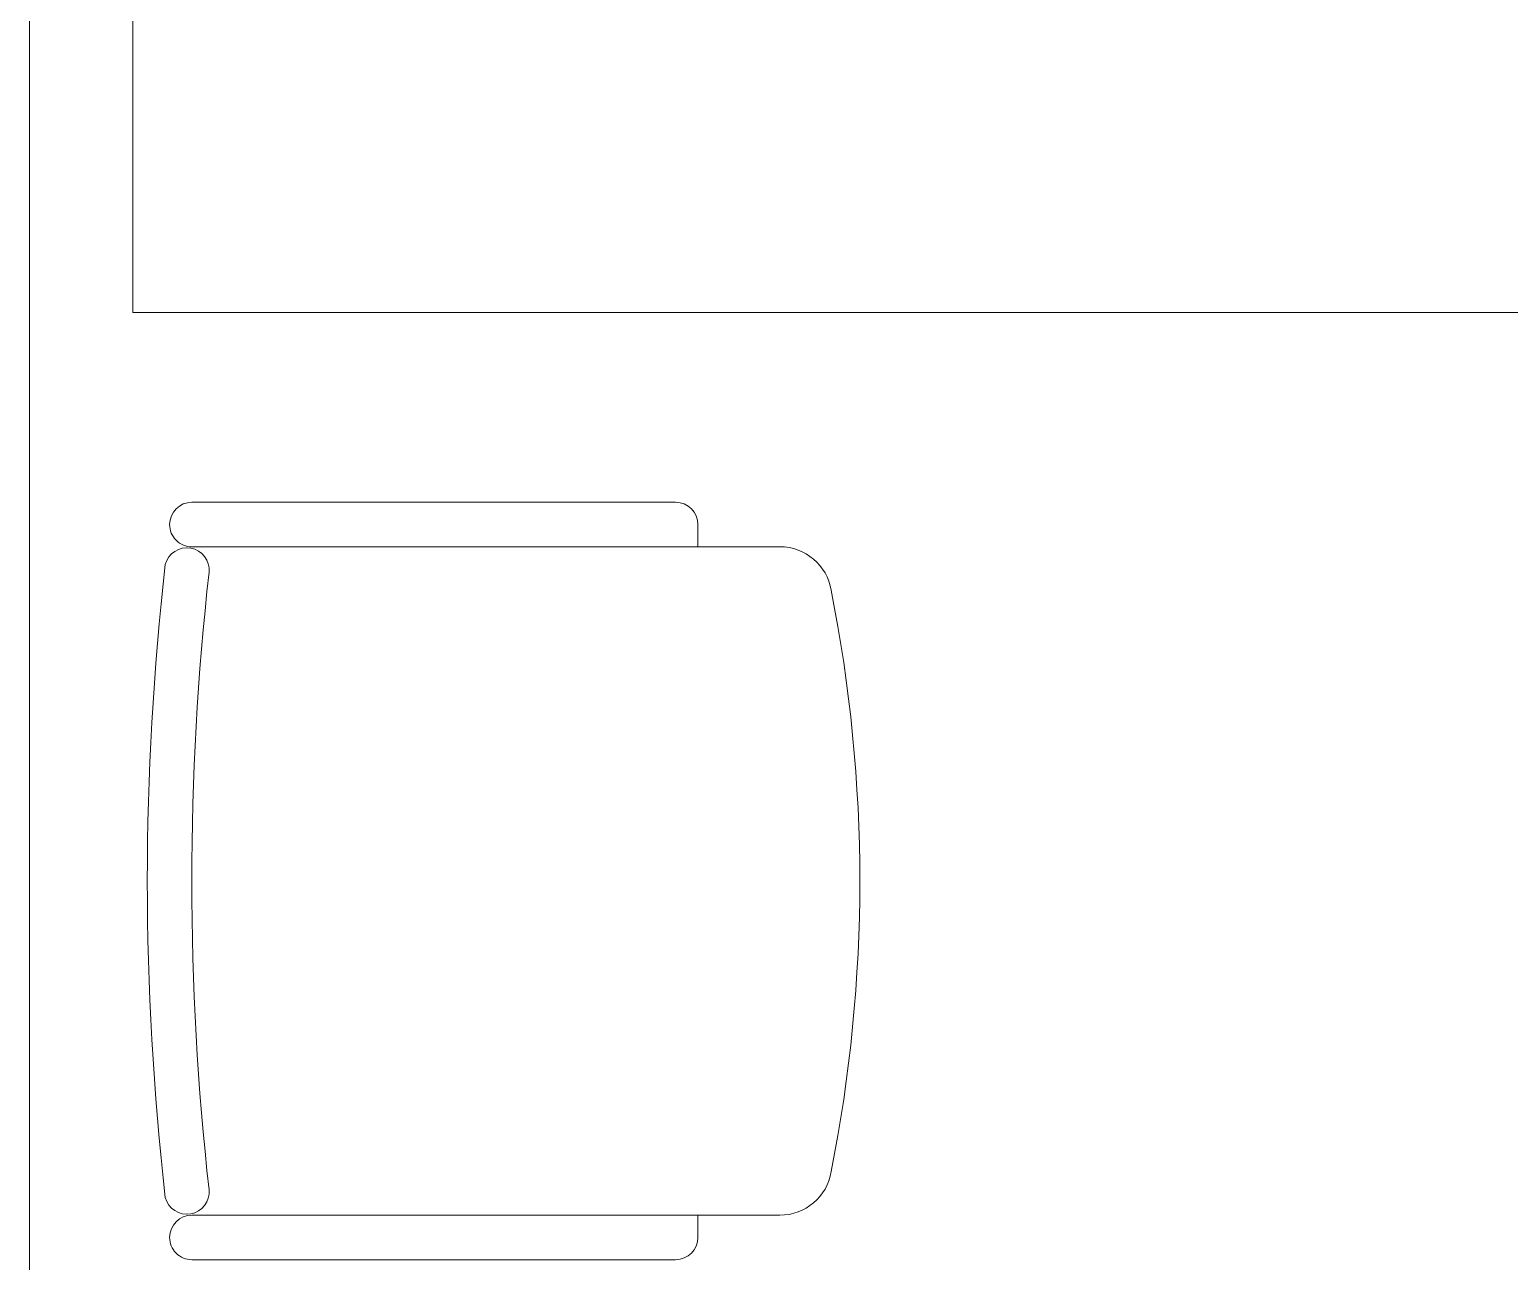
# Model space of a CAD drawing. Header units: inches. Extents: x -12418 to 57169, y -29325 to 19878.
# Drawn here: x 40997 to 41993, y -10880 to -10051 of the extents above; entities that cross this region are included whole.
import ezdxf

# ---------------------------------------------------------------- set-up
doc = ezdxf.new("R2010")
doc.units = ezdxf.units.IN
doc.header["$LTSCALE"] = 25
doc.header["$MEASUREMENT"] = 0
doc.linetypes.add('DASHDOT', pattern=[25.4, 12.7, -6.35, 0, -6.35])
doc.layers.get('0').update_dxf_attribs({"color": 8})
for name, color, linetype, lineweight in [('00-Ground Floor$0$LOADING', 253, 'Continuous', 5), ('00-Ground Floor$0$NEW Wall', 166, 'Continuous', 5), ('00-Ground Floor$0$Walls', 251, 'Continuous', 5), ('E-LITE-CLNG-CNDT', 6, 'DASHDOT', 35)]:
    doc.layers.add(name, color=color, linetype=linetype, lineweight=lineweight)

# ---------------------------------------------------------------- blocks, each defined once
blk = doc.blocks.new('00-Ground Floor$0$GF21016-P')
at = {"layer": '00-Ground Floor$0$LOADING', "extrusion": (-1.24384e-09, -1.20261e-09, -1)}
for p, q in [((0.01278, 0.01793), (0.01278, 0.41365)), ((0.46278, 0.01793), (0.46278, 0.41365)), ((-0.00222, 0.35848), (0.01278, 0.35848)), ((0.47778, 0.35848), (0.46278, 0.35848)), ((-0.01722, 0.01793), (-0.01722, 0.34348)), ((0.49278, 0.01793), (0.49278, 0.34348)), ((0.47778, 0.00293), (0.47778, 0.00293))]:
    blk.add_line(p, q, dxfattribs=at)
for centre, radius, start, end in [((-0.23778, -0.5362), 1.00364, 78.75684, 101.24316), ((-0.04778, 0.41365), 0.035, 0, 80.65572), ((-0.42778, 0.41365), 0.035, 99.34428, 180), ((0.00222, 0.34348), 0.015, 0, 90), ((-0.47778, 0.34348), 0.015, 90, 180), ((-0.02845, 0.01455), 0.01501, 284.3864, 95.52091), ((-0.4471, 0.01455), 0.01501, 84.47909, 255.6136), ((-0.23778, 1.89282), 1.8749, 263.6341, 276.3659), ((0.00222, 0.01793), 0.015, 270, 0), ((0.00222, 0.01793), 0.015, 180, 270), ((-0.47778, 0.01793), 0.015, 270, 0), ((-0.47778, 0.01793), 0.015, 180, 270), ((-0.23778, 1.87344), 1.8855, 263.51186, 276.48814)]:
    blk.add_arc(centre, radius, start, end, dxfattribs=at)
blk = doc.blocks.new('*X133')
at = {"color": 0}
for p, q in [((13, 1), (13, 1)), ((13, 1), (13, 1)), ((13, 1), (13, 1)), ((13, 1), (13, 1)), ((13, 1), (13, 1)), ((13, 1), (13, 1)), ((13, 1), (13, 1)), ((13, 1), (13, 1)), ((13, 1), (13, 1)), ((13, 1), (13, 1)), ((13, 1), (13, 1)), ((13, 1), (13, 1)), ((13, 1), (13, 1)), ((13, 1), (13, 1)), ((13, 1), (13, 1)), ((13, 1), (14, 1)), ((13, 1), (14, 1)), ((13, 1), (14, 1)), ((13, 1), (13, 1)), ((13, 1), (13, 1)), ((13, 1), (13, 1)), ((13, 1), (13, 1)), ((13, 1), (13, 1)), ((13, 1), (13, 1)), ((13, 1), (13, 1)), ((13, 1), (13, 1)), ((13, 1), (13, 1)), ((13, 1), (13, 1)), ((13, 1), (13, 1)), ((13, 1), (13, 1)), ((13, 1), (13, 1)), ((13, 1), (13, 1)), ((13, 1), (13, 1)), ((13, 1), (13, 1)), ((13, 1), (13, 1)), ((13, 1), (13, 1)), ((13, 1), (13, 1)), ((13, 1), (13, 1)), ((13, 1), (13, 1)), ((13, 1), (13, 1)), ((13, 1), (13, 1)), ((13, 1), (13, 1)), ((13, 1), (13, 1)), ((13, 1), (13, 1)), ((13, 1), (13, 1)), ((13, 1), (13, 1)), ((13, 1), (13, 1)), ((13, 1), (13, 1)), ((13, 1), (13, 1)), ((13, 1), (13, 1)), ((13, 1), (13, 1)), ((13, 1), (13, 1)), ((13, 1), (13, 1)), ((13, 1), (13, 1)), ((13, 1), (13, 1)), ((13, 1), (13, 1)), ((13, 1), (13, 1)), ((13, 1), (13, 1)), ((13, 1), (13, 1)), ((13, 1), (13, 1)), ((13, 1), (13, 1)), ((13, 1), (13, 1)), ((13, 1), (13, 1)), ((13, 1), (13, 1)), ((13, 1), (13, 1)), ((13, 1), (13, 1)), ((13, 1), (13, 1)), ((13, 1), (13, 1)), ((13, 1), (13, 1)), ((13, 1), (13, 1)), ((13, 1), (13, 1)), ((13, 1), (13, 1)), ((13, 1), (13, 1)), ((13, 1), (13, 1)), ((13, 1), (13, 1)), ((13, 1), (13, 1)), ((13, 1), (13, 1)), ((13, 1), (13, 1)), ((13, 1), (13, 1)), ((13, 1), (13, 1)), ((13, 1), (13, 1)), ((13, 1), (13, 1)), ((13, 1), (13, 1)), ((13, 1), (13, 1)), ((13, 1), (13, 1)), ((13, 1), (13, 1)), ((13, 1), (13, 1)), ((13, 1), (13, 1)), ((13, 1), (13, 1)), ((13, 1), (13, 1)), ((13, 1), (13, 1)), ((13, 1), (13, 1)), ((13, 1), (13, 1)), ((13, 1), (13, 1)), ((13, 1), (13, 1)), ((13, 1), (13, 1)), ((13, 1), (13, 1)), ((13, 1), (13, 1)), ((13, 1), (13, 1)), ((13, 1), (13, 1)), ((13, 1), (13, 1)), ((13, 1), (13, 1)), ((13, 1), (13, 1)), ((13, 1), (13, 1)), ((13, 1), (13, 1)), ((13, 1), (13, 1)), ((13, 1), (13, 1)), ((13, 1), (13, 1)), ((13, 1), (13, 1)), ((13, 1), (13, 1)), ((13, 1), (13, 1)), ((13, 1), (13, 1)), ((13, 1), (13, 1)), ((13, 1), (13, 1)), ((13, 1), (13, 1)), ((13, 1), (13, 1)), ((13, 1), (13, 1)), ((13, 1), (13, 1)), ((13, 1), (13, 1)), ((13, 1), (13, 1)), ((13, 1), (13, 1)), ((13, 1), (13, 1)), ((13, 1), (13, 1)), ((13, 1), (14, 1)), ((13, 0), (13, 0)), ((13, 0), (13, 0)), ((13, 0), (13, 0)), ((13, 0), (13, 0)), ((13, 0), (13, 0)), ((13, 0), (13, 0)), ((13, 0), (13, 0)), ((13, 0), (13, 0)), ((13, 0), (13, 0)), ((13, 0), (13, 0)), ((13, 0), (13, 0)), ((13, 0), (13, 0)), ((13, 0), (13, 0)), ((13, 0), (13, 0)), ((13, 0), (13, 0)), ((13, 0), (13, 0)), ((13, 0), (13, 0)), ((13, 0), (13, 0)), ((13, 0), (13, 0)), ((13, 0), (13, 0)), ((13, 0), (13, 0)), ((13, 0), (13, 0)), ((13, 0), (13, 0)), ((13, 0), (13, 0)), ((13, 0), (13, 0)), ((13, 0), (13, 0)), ((13, 0), (13, 0)), ((13, 0), (13, 0)), ((13, 0), (13, 0)), ((13, 0), (13, 0)), ((13, 0), (13, 0)), ((13, 0), (13, 0)), ((13, 0), (13, 0)), ((13, 0), (13, 0)), ((13, 0), (13, 0)), ((13, 0), (13, 0)), ((13, 0), (13, 0)), ((13, 0), (13, 0)), ((13, 0), (13, 0)), ((13, 0), (13, 0)), ((13, 0), (13, 0)), ((13, 0), (13, 0)), ((13, 0), (13, 0)), ((13, 0), (13, 0)), ((13, 0), (13, 0)), ((13, 0), (13, 0)), ((13, 0), (13, 0)), ((13, 0), (13, 0)), ((13, 0), (14, 0)), ((13, 0), (14, 0)), ((13, 0), (13, 0)), ((13, 0), (14, 0)), ((14, 1), (14, 1)), ((14, 1), (14, 1)), ((14, 1), (14, 1)), ((14, 1), (14, 1)), ((14, 1), (14, 1)), ((14, 1), (14, 1)), ((14, 1), (14, 1)), ((14, 1), (14, 1)), ((14, 1), (14, 1)), ((14, 1), (14, 1)), ((14, 1), (14, 1)), ((14, 1), (14, 1)), ((14, 1), (14, 1)), ((14, 1), (14, 1)), ((14, 1), (14, 1)), ((14, 1), (14, 1)), ((14, 1), (14, 1)), ((14, 1), (14, 1)), ((14, 1), (14, 1)), ((14, 1), (14, 1)), ((14, 1), (14, 1)), ((14, 1), (14, 1)), ((14, 1), (14, 1)), ((14, 1), (14, 1)), ((14, 1), (14, 1)), ((14, 1), (14, 1)), ((14, 1), (14, 1)), ((14, 1), (14, 1)), ((14, 1), (14, 1)), ((14, 1), (14, 1)), ((14, 1), (14, 1)), ((14, 1), (14, 1)), ((14, 1), (14, 1)), ((14, 1), (14, 1)), ((14, 1), (14, 1)), ((14, 1), (14, 1)), ((14, 1), (14, 1)), ((14, 1), (14, 1)), ((14, 1), (14, 1)), ((14, 1), (14, 1)), ((14, 1), (14, 1)), ((14, 1), (14, 1)), ((14, 1), (14, 1)), ((14, 1), (14, 1)), ((14, 1), (14, 1)), ((14, 1), (14, 1)), ((14, 1), (14, 1)), ((14, 1), (14, 1)), ((14, 1), (14, 1)), ((14, 1), (14, 1)), ((14, 1), (14, 1)), ((14, 1), (14, 1)), ((14, 1), (14, 1)), ((14, 1), (14, 1)), ((14, 1), (14, 1)), ((14, 1), (14, 1)), ((14, 1), (14, 1)), ((14, 1), (14, 1)), ((14, 1), (14, 1)), ((14, 1), (14, 1)), ((14, 1), (14, 1)), ((14, 1), (14, 1)), ((14, 1), (14, 1)), ((14, 1), (14, 1)), ((14, 1), (14, 1)), ((14, 1), (14, 1)), ((14, 1), (14, 1)), ((14, 1), (14, 1)), ((14, 1), (14, 1)), ((14, 1), (14, 1)), ((14, 1), (14, 1)), ((14, 1), (14, 1)), ((14, 1), (14, 1)), ((14, 1), (14, 1)), ((14, 1), (14, 1)), ((14, 1), (14, 1)), ((14, 1), (14, 1)), ((14, 1), (14, 1)), ((14, 1), (14, 1)), ((14, 1), (14, 1)), ((14, 1), (14, 1)), ((14, 1), (14, 1)), ((14, 1), (14, 1)), ((14, 1), (14, 1)), ((14, 1), (14, 1)), ((14, 1), (14, 1)), ((14, 1), (14, 1)), ((14, 1), (14, 1)), ((14, 1), (14, 1)), ((14, 1), (14, 1)), ((14, 1), (14, 1)), ((14, 1), (14, 1)), ((14, 1), (14, 1)), ((14, 1), (14, 1)), ((14, 0), (14, 0)), ((14, 0), (14, 0)), ((14, 0), (14, 0)), ((14, 0), (14, 0)), ((14, 0), (14, 0)), ((14, 0), (14, 0)), ((14, 0), (14, 0)), ((14, 0), (14, 0)), ((14, 0), (14, 0)), ((14, 0), (14, 0)), ((14, 0), (14, 0)), ((14, 0), (14, 0)), ((14, 0), (14, 0)), ((14, 0), (14, 0)), ((14, 0), (14, 0)), ((14, 0), (14, 0)), ((14, 0), (14, 0)), ((14, 0), (14, 0)), ((14, 0), (14, 0)), ((14, 0), (14, 0)), ((14, 0), (14, 0)), ((14, 0), (14, 0)), ((14, 0), (14, 0)), ((14, 0), (14, 0)), ((14, 0), (14, 0)), ((14, 0), (14, 0)), ((14, 0), (14, 0)), ((14, 0), (14, 0)), ((14, 0), (14, 0)), ((14, 0), (14, 0)), ((14, 0), (14, 0)), ((14, 0), (14, 0)), ((14, 0), (14, 0)), ((14, 0), (14, 0)), ((14, 0), (14, 0)), ((14, 0), (14, 0)), ((14, 0), (14, 0)), ((14, 0), (14, 0)), ((14, 0), (14, 0)), ((14, 0), (14, 0)), ((14, 0), (14, 0)), ((14, 0), (14, 0)), ((14, 0), (14, 0)), ((14, 0), (14, 0)), ((14, 0), (14, 0)), ((14, 0), (14, 0)), ((14, 0), (14, 0)), ((14, 0), (14, 0)), ((13, 0), (13, 0)), ((13, 0), (14, 0)), ((13, 0), (13, 0)), ((13, 0), (14, 0)), ((13, 0), (13, 0)), ((13, 0), (14, 0)), ((13, 0), (13, 0)), ((13, 0), (13, 0)), ((13, 0), (13, 0)), ((13, 0), (13, 0)), ((13, 0), (14, 0)), ((13, 0), (13, 0)), ((13, 0), (14, 0)), ((13, 0), (13, 0)), ((13, 0), (14, 0)), ((13, 0), (13, 0)), ((13, 0), (14, 0)), ((13, 0), (13, 0)), ((13, 0), (14, 0)), ((13, 0), (13, 0)), ((13, 0), (14, 0)), ((13, 0), (13, 0)), ((13, 0), (14, 0)), ((13, 0), (13, 0)), ((13, 0), (13, 0)), ((13, 0), (13, 0)), ((13, 0), (14, 0)), ((13, 0), (13, 0)), ((13, 0), (14, 0)), ((13, 0), (13, 0)), ((13, 0), (14, 0)), ((13, 0), (13, 0)), ((13, 0), (14, 0)), ((13, 0), (13, 0)), ((13, 0), (13, 0)), ((13, 0), (13, 0)), ((13, 0), (13, 0)), ((13, 0), (13, 0)), ((13, 0), (13, 0)), ((13, 0), (13, 0)), ((13, 0), (13, 0)), ((13, 0), (13, 0)), ((13, 0), (13, 0)), ((13, 0), (13, 0)), ((13, 0), (13, 0)), ((13, 0), (13, 0)), ((13, 0), (13, 0)), ((13, 0), (13, 0)), ((13, 0), (13, 0)), ((13, 0), (13, 0)), ((13, 0), (13, 0)), ((13, 0), (13, 0)), ((13, 0), (13, 0)), ((13, 0), (13, 0)), ((13, 0), (13, 0)), ((13, 0), (13, 0)), ((13, 0), (13, 0)), ((13, 0), (13, 0)), ((13, 0), (13, 0)), ((13, 0), (13, 0)), ((13, 0), (13, 0)), ((13, 0), (13, 0)), ((13, 0), (13, 0)), ((13, 0), (13, 0)), ((13, -1), (13, -1)), ((13, -1), (13, -1)), ((13, -1), (13, -1)), ((13, -1), (13, -1)), ((13, -1), (13, -1)), ((13, -1), (14, -1)), ((13, -1), (13, -1)), ((14, 0), (14, 0)), ((14, 0), (14, 0)), ((14, 0), (14, 0)), ((14, 0), (14, 0)), ((14, 0), (14, 0)), ((14, 0), (14, 0)), ((14, 0), (14, 0)), ((14, 0), (14, 0)), ((14, 0), (14, 0)), ((14, 0), (14, 0)), ((14, 0), (14, 0)), ((14, 0), (14, 0)), ((14, 0), (14, 0)), ((14, 0), (14, 0)), ((14, 0), (14, 0)), ((13, 0), (14, 0)), ((14, 0), (14, 0)), ((14, 0), (14, 0)), ((14, 0), (14, 0)), ((14, 0), (14, 0)), ((14, 0), (14, 0)), ((14, 0), (14, 0)), ((14, 0), (14, 0)), ((14, 0), (14, 0)), ((14, 0), (14, 0)), ((14, 0), (14, 0)), ((14, 0), (14, 0)), ((14, 0), (14, 0)), ((14, 0), (14, 0)), ((14, 0), (14, 0)), ((14, 0), (14, 0)), ((14, 0), (14, 0)), ((14, 0), (14, 0)), ((14, 0), (14, 0)), ((14, 0), (14, 0)), ((14, 0), (14, 0)), ((14, 0), (14, 0)), ((14, 0), (14, 0)), ((14, 0), (14, 0)), ((14, 0), (14, 0)), ((14, 0), (14, 0)), ((14, 0), (14, 0)), ((14, 0), (14, 0)), ((14, 0), (14, 0)), ((14, 0), (14, 0)), ((14, 0), (14, 0)), ((14, 0), (14, 0)), ((14, 0), (14, 0)), ((14, 0), (14, 0)), ((14, 0), (14, 0)), ((14, -1), (14, -1)), ((14, -1), (14, -1)), ((14, -1), (14, -1)), ((14, -1), (14, -1)), ((14, -1), (14, -1))]:
    blk.add_line(p, q, dxfattribs=at)
blk = doc.blocks.new('*X132')
at = {"color": 0}
for p, q in [((5, 3), (5, 3)), ((5, 3), (5, 3)), ((5, 3), (5, 3)), ((5, 3), (5, 3)), ((5, 3), (5, 3)), ((5, 3), (5, 3)), ((5, 3), (5, 3)), ((5, 3), (5, 3)), ((5, 3), (5, 3)), ((5, 3), (5, 3)), ((5, 3), (5, 3)), ((5, 3), (5, 3)), ((5, 3), (5, 3)), ((5, 3), (5, 3)), ((5, 3), (5, 3)), ((5, 3), (5, 3)), ((5, 3), (5, 3)), ((5, 3), (5, 3)), ((5, 3), (5, 3)), ((5, 3), (5, 3)), ((5, 3), (5, 3)), ((5, 3), (5, 3)), ((5, 3), (5, 3)), ((5, 3), (5, 3)), ((5, 3), (5, 3)), ((5, 3), (5, 3)), ((5, 3), (5, 3)), ((5, 3), (5, 3)), ((5, 3), (5, 3)), ((5, 3), (5, 3)), ((5, 3), (5, 3)), ((5, 3), (5, 3)), ((5, 3), (5, 3)), ((5, 3), (5, 3)), ((5, 3), (5, 3)), ((5, 3), (5, 3)), ((5, 3), (5, 3)), ((5, 3), (5, 3)), ((5, 3), (5, 3)), ((5, 3), (5, 3)), ((5, 3), (5, 3)), ((5, 3), (5, 3)), ((5, 3), (5, 3)), ((5, 3), (5, 3)), ((5, 3), (5, 3)), ((5, 3), (5, 3)), ((5, 3), (5, 3)), ((5, 3), (5, 3)), ((5, 3), (5, 3)), ((5, 3), (5, 3)), ((5, 3), (5, 3)), ((5, 3), (5, 3)), ((5, 3), (5, 3)), ((5, 3), (5, 3)), ((5, 3), (5, 3)), ((5, 3), (5, 3)), ((5, 3), (5, 3)), ((5, 3), (5, 3)), ((5, 3), (5, 3)), ((5, 3), (5, 3)), ((5, 3), (5, 3)), ((5, 3), (5, 3)), ((5, 3), (5, 3)), ((5, 3), (5, 3)), ((5, 3), (5, 3)), ((5, 3), (5, 3)), ((6, 3), (5, 3)), ((5, 3), (5, 3)), ((6, 3), (5, 3)), ((5, 3), (5, 3)), ((6, 3), (5, 3)), ((5, 3), (5, 3)), ((6, 3), (5, 3)), ((5, 3), (5, 3)), ((5, 3), (5, 3)), ((5, 3), (5, 3)), ((5, 3), (5, 3)), ((5, 3), (5, 3)), ((5, 3), (5, 3)), ((5, 3), (5, 3)), ((5, 3), (5, 3)), ((5, 3), (5, 3)), ((5, 3), (5, 3)), ((5, 3), (5, 3)), ((5, 3), (5, 3)), ((5, 3), (5, 3)), ((5, 3), (5, 3)), ((5, 3), (5, 3)), ((5, 3), (5, 3)), ((5, 3), (5, 3)), ((5, 3), (5, 3)), ((5, 3), (5, 3)), ((5, 3), (5, 3)), ((5, 3), (5, 3)), ((5, 3), (5, 3)), ((5, 3), (5, 3)), ((6, 3), (6, 3)), ((6, 3), (6, 3)), ((6, 3), (6, 3)), ((6, 3), (6, 3)), ((6, 3), (6, 3)), ((6, 3), (6, 3)), ((6, 3), (6, 3)), ((6, 3), (6, 3)), ((6, 3), (6, 3)), ((6, 3), (6, 3)), ((6, 3), (6, 3)), ((6, 3), (6, 3)), ((6, 3), (6, 3)), ((6, 3), (6, 3)), ((6, 3), (6, 3)), ((6, 3), (6, 3)), ((6, 3), (6, 3)), ((6, 3), (6, 3)), ((6, 3), (6, 3)), ((6, 3), (6, 3)), ((6, 3), (6, 3)), ((6, 3), (6, 3)), ((6, 3), (6, 3)), ((6, 3), (6, 3)), ((6, 3), (6, 3)), ((6, 3), (6, 3)), ((6, 3), (6, 3)), ((6, 3), (6, 3)), ((6, 3), (6, 3)), ((6, 3), (6, 3)), ((6, 3), (6, 3)), ((6, 3), (6, 3)), ((6, 3), (6, 3)), ((6, 3), (6, 3)), ((6, 3), (6, 3)), ((6, 3), (6, 3)), ((6, 3), (6, 3)), ((6, 3), (6, 3)), ((6, 3), (6, 3)), ((6, 3), (6, 3)), ((6, 3), (6, 3)), ((6, 3), (6, 3)), ((6, 3), (6, 3)), ((6, 3), (6, 3)), ((6, 3), (6, 3)), ((6, 3), (6, 3)), ((6, 3), (6, 3)), ((6, 3), (6, 3)), ((6, 3), (6, 3)), ((6, 3), (6, 3)), ((6, 3), (6, 3)), ((6, 3), (6, 3)), ((6, 3), (6, 3)), ((6, 3), (6, 3)), ((6, 3), (6, 3)), ((6, 3), (6, 3)), ((6, 3), (6, 3)), ((6, 3), (6, 3)), ((6, 3), (6, 3)), ((6, 3), (6, 3)), ((6, 3), (6, 3)), ((6, 3), (6, 3)), ((6, 3), (6, 3)), ((6, 3), (6, 3)), ((6, 3), (6, 3)), ((6, 3), (6, 3)), ((6, 3), (6, 3)), ((6, 3), (6, 3)), ((6, 3), (6, 3)), ((6, 3), (6, 3)), ((6, 3), (6, 3)), ((6, 3), (6, 3)), ((6, 3), (6, 3)), ((6, 3), (6, 3)), ((6, 3), (6, 3)), ((6, 3), (6, 3)), ((6, 3), (6, 3)), ((6, 3), (6, 3)), ((6, 3), (6, 3)), ((6, 3), (6, 3)), ((6, 3), (6, 3)), ((6, 3), (6, 3)), ((6, 3), (6, 3)), ((6, 3), (6, 3)), ((6, 3), (6, 3)), ((6, 3), (6, 3)), ((6, 3), (6, 3)), ((6, 3), (6, 3)), ((6, 3), (6, 3)), ((6, 3), (6, 3)), ((6, 3), (6, 3)), ((6, 3), (6, 3)), ((6, 3), (6, 3)), ((6, 3), (6, 3)), ((6, 3), (6, 3)), ((6, 3), (6, 3)), ((6, 3), (6, 3)), ((6, 3), (6, 3)), ((6, 3), (6, 3)), ((6, 3), (6, 3)), ((6, 3), (6, 3)), ((6, 3), (6, 3)), ((6, 3), (6, 3)), ((6, 3), (6, 3)), ((6, 3), (6, 3)), ((6, 3), (6, 3)), ((6, 3), (6, 3)), ((6, 3), (6, 3)), ((6, 3), (6, 3)), ((6, 3), (6, 3)), ((6, 3), (6, 3)), ((6, 3), (6, 3)), ((6, 3), (6, 3)), ((6, 3), (6, 3)), ((6, 3), (6, 3)), ((6, 3), (6, 3)), ((6, 3), (6, 3)), ((6, 3), (6, 3)), ((6, 3), (6, 3)), ((6, 3), (6, 3)), ((6, 3), (6, 3)), ((6, 3), (6, 3)), ((6, 3), (6, 3)), ((6, 3), (6, 3)), ((6, 3), (6, 3)), ((6, 3), (6, 3)), ((6, 3), (6, 3)), ((6, 3), (6, 3)), ((6, 3), (6, 3)), ((6, 3), (6, 3)), ((6, 3), (6, 3)), ((6, 3), (6, 3)), ((6, 3), (6, 3)), ((6, 3), (6, 3)), ((6, 3), (6, 3)), ((6, 3), (6, 3)), ((6, 3), (6, 3)), ((6, 3), (6, 3)), ((6, 3), (6, 3)), ((6, 3), (6, 3)), ((6, 3), (6, 3)), ((6, 3), (6, 3)), ((6, 3), (6, 3)), ((6, 3), (6, 3)), ((6, 3), (6, 3)), ((6, 3), (6, 3)), ((6, 3), (6, 3)), ((6, 3), (6, 3)), ((6, 3), (6, 3)), ((6, 3), (6, 3)), ((6, 3), (6, 3)), ((6, 3), (6, 3)), ((6, 3), (6, 3)), ((6, 3), (6, 3)), ((6, 3), (6, 3)), ((6, 3), (6, 3)), ((6, 3), (6, 3)), ((6, 3), (6, 3)), ((6, 3), (6, 3)), ((6, 3), (6, 3)), ((6, 3), (6, 3)), ((6, 3), (6, 3)), ((6, 3), (6, 3)), ((6, 3), (6, 3)), ((6, 3), (6, 3)), ((6, 3), (6, 3)), ((6, 3), (6, 3)), ((6, 3), (6, 3)), ((6, 3), (6, 3)), ((6, 3), (6, 3)), ((6, 3), (6, 3)), ((6, 3), (6, 3)), ((6, 3), (6, 3)), ((6, 3), (6, 3)), ((6, 3), (6, 3)), ((6, 3), (6, 3)), ((6, 3), (6, 3)), ((6, 3), (6, 3)), ((6, 3), (6, 3)), ((6, 3), (6, 3)), ((6, 3), (6, 3)), ((6, 3), (6, 3)), ((6, 3), (6, 3)), ((6, 3), (6, 3)), ((6, 3), (6, 3)), ((6, 3), (6, 3)), ((6, 3), (6, 3)), ((6, 3), (6, 3)), ((6, 3), (6, 3)), ((6, 3), (6, 3)), ((6, 3), (6, 3)), ((6, 3), (6, 3)), ((6, 3), (6, 3)), ((6, 3), (6, 3)), ((6, 3), (6, 3)), ((6, 3), (6, 3)), ((6, 3), (6, 3)), ((6, 3), (6, 3)), ((6, 3), (6, 3)), ((6, 3), (6, 3)), ((6, 3), (6, 3)), ((6, 3), (6, 3)), ((6, 3), (6, 3)), ((6, 3), (6, 3)), ((6, 3), (5, 3)), ((6, 3), (5, 3)), ((6, 3), (5, 3)), ((6, 3), (5, 3)), ((6, 3), (5, 3)), ((6, 3), (6, 3)), ((6, 3), (6, 3)), ((6, 3), (6, 3)), ((6, 3), (6, 3)), ((6, 3), (6, 3)), ((6, 3), (6, 3)), ((6, 3), (6, 3)), ((6, 3), (6, 3)), ((6, 3), (6, 3)), ((6, 3), (6, 3)), ((6, 3), (6, 3)), ((6, 3), (6, 3)), ((6, 3), (6, 3)), ((6, 3), (6, 3)), ((6, 3), (6, 3)), ((6, 3), (6, 3)), ((6, 3), (6, 3)), ((6, 3), (6, 3)), ((6, 3), (6, 3)), ((6, 3), (6, 3)), ((6, 3), (6, 3)), ((6, 3), (6, 3)), ((6, 3), (6, 3)), ((6, 3), (6, 3)), ((6, 3), (6, 3)), ((6, 3), (6, 3)), ((6, 3), (6, 3)), ((6, 3), (6, 3)), ((6, 3), (6, 3)), ((6, 3), (6, 3)), ((6, 3), (6, 3)), ((6, 3), (6, 3)), ((6, 3), (6, 3)), ((6, 3), (6, 3)), ((6, 3), (6, 3)), ((6, 3), (6, 3)), ((6, 3), (6, 3)), ((6, 3), (6, 3)), ((6, 3), (6, 3)), ((6, 3), (6, 3)), ((6, 3), (6, 3)), ((6, 3), (6, 3)), ((6, 3), (6, 3)), ((6, 3), (6, 3)), ((6, 3), (6, 3)), ((6, 3), (6, 3)), ((6, 3), (6, 3)), ((6, 3), (6, 3)), ((6, 3), (6, 3)), ((6, 3), (6, 3)), ((6, 3), (6, 3)), ((6, 3), (6, 3)), ((6, 3), (6, 3)), ((6, 3), (6, 3)), ((6, 3), (6, 3)), ((6, 3), (6, 3)), ((6, 3), (6, 3)), ((6, 3), (6, 3)), ((6, 3), (6, 3)), ((6, 3), (6, 3)), ((6, 3), (6, 3)), ((6, 3), (6, 3)), ((6, 3), (6, 3)), ((6, 3), (6, 3)), ((6, 3), (6, 3)), ((6, 3), (6, 3)), ((6, 3), (6, 3)), ((6, 3), (6, 3)), ((6, 3), (6, 3)), ((6, 3), (6, 3)), ((6, 3), (6, 3)), ((6, 3), (6, 3)), ((6, 3), (6, 3)), ((6, 3), (6, 3)), ((6, 3), (6, 3)), ((6, 3), (6, 3)), ((6, 3), (6, 3)), ((6, 3), (6, 3)), ((6, 3), (6, 3)), ((6, 3), (6, 3)), ((6, 3), (6, 3)), ((6, 3), (6, 3)), ((6, 3), (6, 3)), ((6, 3), (6, 3)), ((6, 3), (6, 3)), ((6, 3), (6, 3)), ((6, 3), (6, 3)), ((6, 3), (6, 3)), ((6, 3), (6, 3)), ((6, 3), (6, 3)), ((6, 3), (6, 3)), ((6, 3), (6, 3)), ((6, 3), (6, 3)), ((6, 3), (6, 3)), ((6, 3), (6, 3)), ((6, 3), (6, 3)), ((6, 3), (6, 3)), ((6, 3), (6, 3)), ((6, 3), (6, 3)), ((6, 3), (6, 3)), ((6, 3), (6, 3)), ((6, 3), (6, 3)), ((6, 3), (6, 3)), ((6, 3), (6, 3)), ((6, 3), (6, 3)), ((6, 3), (6, 3)), ((6, 3), (6, 3)), ((6, 3), (6, 3)), ((6, 3), (6, 3)), ((6, 3), (6, 3)), ((6, 3), (6, 3)), ((6, 3), (6, 3)), ((6, 3), (6, 3)), ((6, 3), (6, 3)), ((6, 3), (6, 3)), ((6, 3), (6, 3)), ((6, 3), (6, 3)), ((6, 3), (6, 3)), ((6, 3), (6, 3)), ((6, 3), (6, 3)), ((6, 3), (6, 3)), ((6, 3), (6, 3)), ((6, 3), (6, 3)), ((6, 3), (6, 3)), ((6, 3), (6, 3)), ((6, 3), (6, 3)), ((6, 3), (6, 3)), ((6, 3), (6, 3)), ((6, 3), (6, 3)), ((6, 3), (6, 3)), ((6, 3), (6, 3)), ((6, 3), (6, 3)), ((6, 3), (6, 3)), ((6, 3), (6, 3)), ((6, 3), (6, 3)), ((6, 3), (6, 3)), ((6, 3), (6, 3)), ((6, 3), (6, 3)), ((6, 3), (6, 3)), ((6, 3), (6, 3)), ((6, 3), (6, 3)), ((6, 3), (6, 3)), ((6, 3), (6, 3)), ((6, 3), (6, 3)), ((6, 3), (6, 3)), ((6, 3), (6, 3)), ((6, 3), (6, 3)), ((6, 3), (6, 3)), ((6, 3), (6, 3)), ((6, 3), (6, 3)), ((6, 3), (6, 3)), ((6, 3), (6, 3)), ((6, 3), (6, 3)), ((6, 3), (6, 3)), ((6, 3), (6, 3)), ((6, 3), (6, 3)), ((6, 3), (6, 3)), ((6, 3), (6, 3)), ((6, 3), (6, 3)), ((6, 3), (6, 3)), ((6, 3), (6, 3)), ((6, 3), (6, 3)), ((6, 3), (6, 3)), ((6, 3), (6, 3)), ((6, 3), (6, 3)), ((6, 3), (6, 3)), ((6, 3), (6, 3)), ((6, 3), (6, 3)), ((6, 3), (6, 3)), ((6, 3), (6, 3)), ((6, 3), (6, 3)), ((6, 3), (6, 3)), ((6, 3), (6, 3)), ((6, 3), (6, 3)), ((6, 3), (6, 3)), ((6, 3), (6, 3)), ((6, 3), (6, 3)), ((6, 3), (6, 3)), ((6, 3), (6, 3)), ((6, 3), (6, 3)), ((6, 3), (6, 3)), ((6, 3), (6, 3)), ((6, 3), (6, 3)), ((6, 3), (6, 3)), ((6, 3), (6, 3)), ((6, 3), (6, 3)), ((6, 3), (6, 3)), ((6, 3), (6, 3)), ((6, 3), (6, 3)), ((6, 3), (6, 3)), ((6, 3), (6, 3)), ((6, 3), (6, 3)), ((6, 3), (6, 3)), ((6, 3), (6, 3)), ((6, 3), (6, 3)), ((6, 3), (6, 3)), ((6, 3), (6, 3)), ((6, 3), (6, 3)), ((6, 3), (6, 3)), ((6, 3), (6, 3)), ((6, 3), (6, 3)), ((6, 3), (6, 3)), ((6, 3), (6, 3)), ((6, 3), (6, 3)), ((6, 3), (6, 3)), ((6, 3), (6, 3)), ((6, 3), (6, 3)), ((6, 3), (6, 3)), ((6, 3), (6, 3)), ((6, 3), (6, 3)), ((6, 3), (6, 3)), ((6, 3), (6, 3)), ((6, 3), (6, 3)), ((6, 3), (6, 3)), ((6, 3), (6, 3)), ((6, 3), (6, 3)), ((6, 3), (6, 3)), ((6, 3), (6, 3)), ((6, 3), (6, 3)), ((6, 3), (6, 3)), ((6, 3), (6, 3)), ((6, 3), (6, 3)), ((6, 3), (6, 3)), ((6, 3), (6, 3)), ((6, 3), (6, 3)), ((6, 3), (6, 3)), ((6, 3), (6, 3)), ((6, 3), (6, 3)), ((6, 3), (6, 3)), ((6, 3), (6, 3)), ((6, 3), (6, 3)), ((6, 3), (6, 3)), ((6, 3), (6, 3)), ((6, 3), (6, 3)), ((6, 3), (6, 3)), ((6, 3), (6, 3)), ((6, 3), (6, 3)), ((6, 3), (6, 3)), ((6, 3), (6, 3)), ((6, 3), (6, 3)), ((6, 3), (6, 3)), ((6, 3), (6, 3)), ((6, 3), (6, 3)), ((6, 3), (6, 3)), ((6, 3), (6, 3)), ((6, 3), (6, 3)), ((6, 3), (6, 3)), ((6, 3), (6, 3)), ((6, 3), (6, 3)), ((6, 3), (6, 3)), ((6, 3), (6, 3)), ((6, 3), (6, 3)), ((6, 3), (6, 3)), ((6, 3), (6, 3)), ((6, 3), (6, 3)), ((6, 3), (6, 3)), ((6, 3), (6, 3)), ((6, 3), (6, 3)), ((6, 3), (6, 3)), ((6, 3), (6, 3)), ((6, 3), (6, 3)), ((6, 3), (6, 3)), ((6, 3), (6, 3)), ((6, 3), (6, 3)), ((6, 3), (6, 3)), ((6, 3), (6, 3)), ((6, 3), (6, 3)), ((6, 3), (6, 3)), ((6, 3), (6, 3)), ((6, 3), (6, 3)), ((6, 3), (6, 3)), ((6, 3), (6, 3)), ((6, 3), (6, 3)), ((6, 3), (6, 3)), ((6, 3), (6, 3)), ((6, 3), (6, 3)), ((6, 3), (6, 3)), ((6, 3), (6, 3)), ((6, 3), (6, 3)), ((6, 3), (6, 3)), ((6, 3), (6, 3)), ((6, 3), (6, 3)), ((6, 3), (6, 3)), ((6, 3), (6, 3)), ((6, 3), (6, 3)), ((6, 3), (6, 3)), ((6, 3), (6, 3)), ((6, 3), (6, 3)), ((6, 3), (6, 3)), ((6, 3), (6, 3)), ((6, 3), (6, 3)), ((6, 3), (6, 3)), ((6, 3), (6, 3)), ((6, 3), (6, 3)), ((6, 3), (6, 3)), ((6, 3), (6, 3)), ((6, 3), (6, 3)), ((6, 3), (6, 3)), ((6, 3), (6, 3)), ((6, 3), (6, 3)), ((6, 3), (6, 3)), ((6, 3), (6, 3)), ((6, 3), (6, 3)), ((6, 3), (6, 3)), ((6, 3), (6, 3)), ((6, 3), (6, 3)), ((6, 3), (6, 3)), ((6, 3), (6, 3)), ((6, 3), (6, 3)), ((6, 3), (6, 3)), ((6, 3), (6, 3)), ((6, 3), (6, 3)), ((6, 3), (6, 3)), ((6, 3), (6, 3)), ((6, 3), (6, 3)), ((6, 3), (6, 3)), ((6, 3), (6, 3))]:
    blk.add_line(p, q, dxfattribs=at)
blk = doc.blocks.new('00-Ground Floor$0$GF21043-P')
at = {"color": 0}
for p, q in [((0.8, 0.75), (-0.8, 0.75)), ((0.8, 0), (0.8, 0.75))]:
    blk.add_line(p, q, dxfattribs=at)
for points in [[(0.8, 0.75), (0.8, 0.75), (0.8, 0.75), (0.8, 0.75), (0.8, 0.75), (0.8, 0.75), (0.8, 0.75), (0.8, 0.75), (0.8, 0.75), (0.8, 0.75), (0.8, 0.75), (0.8, 0.75), (0.8, 0.75), (0.8, 0.75), (0.8, 0.75), (0.8, 0.75), (0.8, 0.75), (0.8, 0.75), (0.8, 0.75), (0.8, 0.75), (0.8, 0.75), (0.8, 0.75), (0.8, 0.75), (0.8, 0.75), (0.8, 0.75), (0.8, 0.75), (0.8, 0.75), (0.8, 0.75), (0.8, 0.75), (0.8, 0.75), (0.8, 0.75), (0.8, 0.75), (0.8, 0.75), (0.8, 0.75), (0.8, 0.75), (0.8, 0.75), (0.8, 0.75), (0.8, 0.75), (0.8, 0.75), (0.8, 0.75), (0.8, 0.75), (0.8, 0.75), (0.8, 0.75), (0.8, 0.75), (0.8, 0.75), (0.8, 0.75), (0.8, 0.75), (0.8, 0.75), (0.8, 0.75), (0.8, 0.75), (0.8, 0.75), (0.8, 0.75), (0.8, 0.75), (0.8, 0.75), (0.8, 0.75), (0.8, 0.75), (0.8, 0.75), (0.8, 0.75), (0.8, 0.75), (0.8, 0.75), (0.8, 0.75), (0.8, 0.75), (0.8, 0.75), (0.8, 0.75), (0.8, 0.75), (0.8, 0.75), (0.8, 0.75), (0.8, 0.75), (0.8, 0.75), (0.8, 0.75), (0.8, 0.75), (0.8, 0.75), (0.8, 0.75), (0.8, 0.75), (0.8, 0.75), (0.8, 0.75), (0.8, 0.75), (0.8, 0.75), (0.8, 0.75), (0.8, 0.75), (0.8, 0.75), (0.8, 0.75), (0.8, 0.75), (0.8, 0.75), (0.8, 0.75), (0.8, 0.75), (0.8, 0.75), (0.8, 0.75), (0.8, 0.75), (0.8, 0.75), (0.8, 0.75), (0.8, 0.75), (0.8, 0.75), (0.8, 0.75), (0.8, 0.75), (0.8, 0.75), (0.8, 0.75), (0.8, 0.75), (0.8, 0.75), (0.8, 0.75), (0.8, 0.75), (0.8, 0.75), (0.8, 0.75), (0.8, 0.75), (0.8, 0.75), (0.8, 0.75), (0.8, 0.75), (0.8, 0.75), (0.8, 0.75), (0.8, 0.75), (0.8, 0.75), (0.8, 0.75), (0.8, 0.75), (0.8, 0.75), (0.8, 0.75), (0.8, 0.75), (0.8, 0.75), (0.8, 0.75), (0.8, 0.75), (0.8, 0.75), (0.8, 0.75), (0.8, 0.75), (0.8, 0.75), (0.8, 0.75), (0.8, 0.75), (0.8, 0.75), (0.8, 0.75), (0.8, 0.75), (0.8, 0.75), (0.8, 0.75), (0.8, 0.75), (0.8, 0.75), (0.8, 0.75), (0.8, 0.75), (0.8, 0.75), (0.8, 0.75), (0.8, 0.75), (0.8, 0.75), (0.8, 0.75), (0.8, 0.75), (0.8, 0.75), (0.8, 0.75), (0.8, 0.75), (0.8, 0.75), (0.8, 0.75), (0.8, 0.75), (0.8, 0.75), (0.8, 0.75), (0.8, 0.75), (0.8, 0.75), (0.8, 0.75), (0.8, 0.75), (0.8, 0.75), (0.8, 0.75), (0.8, 0.75), (0.8, 0.75), (0.8, 0.75), (0.8, 0.75), (0.8, 0.75), (0.8, 0.75), (0.8, 0.75), (0.8, 0.75), (0.8, 0.75), (0.8, 0.75), (0.8, 0.75), (0.8, 0.75), (0.8, 0.75), (0.8, 0.75), (0.8, 0.75), (0.8, 0.75), (0.8, 0.75), (0.8, 0.75), (0.8, 0.75), (0.8, 0.75), (0.8, 0.75), (0.8, 0.75), (0.8, 0.75), (0.8, 0.75), (0.8, 0.75), (0.8, 0.75), (0.8, 0.75), (0.8, 0.75), (0.8, 0.75), (0.8, 0.75), (0.8, 0.75), (0.8, 0.75), (0.8, 0.75), (0.8, 0.75), (0.8, 0.75), (0.8, 0.75), (0.8, 0.75), (0.8, 0.75), (0.8, 0.75), (0.8, 0.75), (0.8, 0.75), (0.8, 0.75), (0.8, 0.75), (0.8, 0.75), (0.8, 0.75), (0.8, 0.75), (0.8, 0.75), (0.8, 0.75), (0.8, 0.75), (0.8, 0.75), (0.8, 0.75), (0.8, 0.75), (0.8, 0.75), (0.8, 0.75), (0.8, 0.75), (0.8, 0.75), (0.8, 0.75), (0.8, 0.75), (0.8, 0.75), (0.8, 0.75), (0.8, 0.75), (0.8, 0.75), (0.8, 0.75), (0.8, 0.75), (0.8, 0.75), (0.8, 0.75), (0.8, 0.75), (0.8, 0.75), (0.8, 0.75), (0.8, 0.75), (0.8, 0.75), (0.8, 0.75), (0.8, 0.75), (0.8, 0.75), (0.8, 0.75), (0.8, 0.75), (0.8, 0.75), (0.8, 0.75), (0.8, 0.75), (0.8, 0.75), (0.8, 0.75), (0.8, 0.75), (0.8, 0.75), (0.8, 0.75), (0.8, 0.75), (0.8, 0.75), (0.8, 0.75), (0.8, 0.75), (0.8, 0.75), (0.8, 0.75), (0.8, 0.75), (0.8, 0.75), (0.8, 0.75), (0.8, 0.75), (0.8, 0.75), (0.8, 0.75), (0.8, 0.75), (0.8, 0.75), (0.8, 0.75), (0.8, 0.75), (0.8, 0.75), (0.8, 0.75), (0.8, 0.75), (0.8, 0.75), (0.8, 0.75), (0.8, 0.75), (0.8, 0.75), (0.8, 0.75), (0.8, 0.75), (0.8, 0.75), (0.8, 0.75), (0.8, 0.75), (0.8, 0.75), (0.8, 0.75), (0.8, 0.75), (0.8, 0.75), (0.8, 0.75), (0.8, 0.75), (0.8, 0.75), (0.8, 0.75), (0.8, 0.75), (0.8, 0.75), (0.8, 0.75)], [(0.8, 0.75), (0.8, 0.75), (0.8, 0.75), (0.8, 0.75), (0.8, 0.75), (0.8, 0.75), (0.8, 0.75), (0.8, 0.75), (0.8, 0.75), (0.8, 0.75), (0.8, 0.75), (0.8, 0.75), (0.8, 0.75), (0.8, 0.75), (0.8, 0.75), (0.8, 0.75), (0.8, 0.75), (0.8, 0.75), (0.8, 0.75), (0.8, 0.75), (0.8, 0.75), (0.8, 0.75), (0.8, 0.75), (0.8, 0.75), (0.8, 0.75), (0.8, 0.75), (0.8, 0.75), (0.8, 0.75), (0.8, 0.75), (0.8, 0.75), (0.8, 0.75), (0.8, 0.75), (0.8, 0.75), (0.8, 0.75), (0.8, 0.75), (0.8, 0.75), (0.8, 0.75), (0.8, 0.75), (0.8, 0.75), (0.8, 0.75), (0.8, 0.75), (0.8, 0.75), (0.8, 0.75), (0.8, 0.75), (0.8, 0.75), (0.8, 0.75), (0.8, 0.75), (0.8, 0.75), (0.8, 0.75), (0.8, 0.75), (0.8, 0.75), (0.8, 0.75), (0.8, 0.75), (0.8, 0.75), (0.8, 0.75), (0.8, 0.75), (0.8, 0.75), (0.8, 0.75), (0.8, 0.75), (0.8, 0.75), (0.8, 0.75), (0.8, 0.75), (0.8, 0.75), (0.8, 0.75), (0.8, 0.75), (0.8, 0.75), (0.8, 0.75), (0.8, 0.75), (0.8, 0.75), (0.8, 0.75), (0.8, 0.75), (0.8, 0.75), (0.8, 0.75), (0.8, 0.75), (0.8, 0.75), (0.8, 0.75), (0.8, 0.75), (0.8, 0.75), (0.8, 0.75), (0.8, 0.75), (0.8, 0.75), (0.8, 0.75), (0.8, 0.75), (0.8, 0.75), (0.8, 0.75), (0.8, 0.75), (0.8, 0.75), (0.8, 0.75), (0.8, 0.75), (0.8, 0.75), (0.8, 0.75), (0.8, 0.75), (0.8, 0.75), (0.8, 0.75), (0.8, 0.75), (0.8, 0.75), (0.8, 0.75), (0.8, 0.75), (0.8, 0.75), (0.8, 0.75), (0.8, 0.75), (0.8, 0.75), (0.8, 0.75), (0.8, 0.75), (0.8, 0.75), (0.8, 0.75), (0.8, 0.75), (0.8, 0.75), (0.8, 0.75), (0.8, 0.75), (0.8, 0.75), (0.8, 0.75), (0.8, 0.75), (0.8, 0.75), (0.8, 0.75), (0.8, 0.75), (0.8, 0.75), (0.8, 0.75), (0.8, 0.75), (0.8, 0.75), (0.8, 0.75), (0.8, 0.75), (0.8, 0.75), (0.8, 0.75), (0.8, 0.75), (0.8, 0.75), (0.8, 0.75), (0.8, 0.75), (0.8, 0.75), (0.8, 0.75), (0.8, 0.75), (0.8, 0.75), (0.8, 0.75), (0.8, 0.75), (0.8, 0.75), (0.8, 0.75), (0.8, 0.75), (0.8, 0.75), (0.8, 0.75), (0.8, 0.75), (0.8, 0.75), (0.8, 0.75), (0.8, 0.75), (0.8, 0.75), (0.8, 0.75), (0.8, 0.75), (0.8, 0.75), (0.8, 0.75), (0.8, 0.75), (0.8, 0.75), (0.8, 0.75), (0.8, 0.75), (0.8, 0.75), (0.8, 0.75), (0.8, 0.75), (0.8, 0.75), (0.8, 0.75), (0.8, 0.75), (0.8, 0.75), (0.8, 0.75), (0.8, 0.75), (0.8, 0.75), (0.8, 0.75), (0.8, 0.75), (0.8, 0.75), (0.8, 0.75), (0.8, 0.75), (0.8, 0.75), (0.8, 0.75), (0.8, 0.75), (0.8, 0.75), (0.8, 0.75), (0.8, 0.75), (0.8, 0.75), (0.8, 0.75), (0.8, 0.75), (0.8, 0.75), (0.8, 0.75), (0.8, 0.75), (0.8, 0.75), (0.8, 0.75), (0.8, 0.75), (0.8, 0.75), (0.8, 0.75), (0.8, 0.75), (0.8, 0.75), (0.8, 0.75), (0.8, 0.75), (0.8, 0.75), (0.8, 0.75), (0.8, 0.75), (0.8, 0.75), (0.8, 0.75), (0.8, 0.75), (0.8, 0.75), (0.8, 0.75), (0.8, 0.75), (0.8, 0.75), (0.8, 0.75), (0.8, 0.75), (0.8, 0.75), (0.8, 0.75), (0.8, 0.75), (0.8, 0.75), (0.8, 0.75), (0.8, 0.75), (0.8, 0.75), (0.8, 0.75), (0.8, 0.75), (0.8, 0.75), (0.8, 0.75), (0.8, 0.75), (0.8, 0.75), (0.8, 0.75), (0.8, 0.75), (0.8, 0.75), (0.8, 0.75), (0.8, 0.75), (0.8, 0.75)], [(0.8, 0.75), (0.8, 0.75), (0.8, 0.75), (0.8, 0.75), (0.8, 0.75), (0.8, 0.75), (0.8, 0.75), (0.8, 0.75), (0.8, 0.75), (0.8, 0.75), (0.8, 0.75), (0.8, 0.75), (0.8, 0.75), (0.8, 0.75), (0.8, 0.75), (0.8, 0.75), (0.8, 0.75), (0.8, 0.75), (0.8, 0.75), (0.8, 0.75), (0.8, 0.75), (0.8, 0.75), (0.8, 0.75), (0.8, 0.75), (0.8, 0.75), (0.8, 0.75), (0.8, 0.75), (0.8, 0.75), (0.8, 0.75), (0.8, 0.75), (0.8, 0.75), (0.8, 0.75), (0.8, 0.75), (0.8, 0.75), (0.8, 0.75), (0.8, 0.75), (0.8, 0.75), (0.8, 0.75), (0.8, 0.75), (0.8, 0.75), (0.8, 0.75), (0.8, 0.75), (0.8, 0.75), (0.8, 0.75), (0.8, 0.75), (0.8, 0.75), (0.8, 0.75), (0.8, 0.75), (0.8, 0.75), (0.8, 0.75), (0.8, 0.75), (0.8, 0.75), (0.8, 0.75), (0.8, 0.75), (0.8, 0.75), (0.8, 0.75), (0.8, 0.75), (0.8, 0.75), (0.8, 0.75), (0.8, 0.75), (0.8, 0.75), (0.8, 0.75), (0.8, 0.75), (0.8, 0.75), (0.8, 0.75), (0.8, 0.75), (0.8, 0.75), (0.8, 0.75), (0.8, 0.75), (0.8, 0.75), (0.8, 0.75), (0.8, 0.75), (0.8, 0.75), (0.8, 0.75), (0.8, 0.75), (0.8, 0.75), (0.8, 0.75), (0.8, 0.75), (0.8, 0.75), (0.8, 0.75), (0.8, 0.75), (0.8, 0.75), (0.8, 0.75), (0.8, 0.75), (0.8, 0.75), (0.8, 0.75), (0.8, 0.75), (0.8, 0.75), (0.8, 0.75), (0.8, 0.75), (0.8, 0.75), (0.8, 0.75), (0.8, 0.75), (0.8, 0.75), (0.8, 0.75), (0.8, 0.75), (0.8, 0.75), (0.8, 0.75), (0.8, 0.75), (0.8, 0.75), (0.8, 0.75), (0.8, 0.75), (0.8, 0.75), (0.8, 0.75), (0.8, 0.75), (0.8, 0.75), (0.8, 0.75), (0.8, 0.75), (0.8, 0.75), (0.8, 0.75), (0.8, 0.75), (0.8, 0.75), (0.8, 0.75), (0.8, 0.75), (0.8, 0.75), (0.8, 0.75), (0.8, 0.75), (0.8, 0.75), (0.8, 0.75), (0.8, 0.75), (0.8, 0.75), (0.8, 0.75), (0.8, 0.75), (0.8, 0.75), (0.8, 0.75), (0.8, 0.75), (0.8, 0.75), (0.8, 0.75), (0.8, 0.75), (0.8, 0.75), (0.8, 0.75), (0.8, 0.75), (0.8, 0.75), (0.8, 0.75), (0.8, 0.75), (0.8, 0.75), (0.8, 0.75), (0.8, 0.75), (0.8, 0.75), (0.8, 0.75), (0.8, 0.75), (0.8, 0.75), (0.8, 0.75), (0.8, 0.75), (0.8, 0.75), (0.8, 0.75), (0.8, 0.75), (0.8, 0.75), (0.8, 0.75), (0.8, 0.75), (0.8, 0.75), (0.8, 0.75), (0.8, 0.75), (0.8, 0.75), (0.8, 0.75), (0.8, 0.75), (0.8, 0.75), (0.8, 0.75), (0.8, 0.75), (0.8, 0.75), (0.8, 0.75), (0.8, 0.75), (0.8, 0.75), (0.8, 0.75), (0.8, 0.75), (0.8, 0.75), (0.8, 0.75), (0.8, 0.75), (0.8, 0.75), (0.8, 0.75), (0.8, 0.75), (0.8, 0.75), (0.8, 0.75), (0.8, 0.75), (0.8, 0.75), (0.8, 0.75), (0.8, 0.75), (0.8, 0.75), (0.8, 0.75), (0.8, 0.75), (0.8, 0.75), (0.8, 0.75), (0.8, 0.75), (0.8, 0.75), (0.8, 0.75), (0.8, 0.75), (0.8, 0.75), (0.8, 0.75), (0.8, 0.75), (0.8, 0.75), (0.8, 0.75), (0.8, 0.75), (0.8, 0.75), (0.8, 0.75), (0.8, 0.75), (0.8, 0.75), (0.8, 0.75), (0.8, 0.75), (0.8, 0.75), (0.8, 0.75), (0.8, 0.75), (0.8, 0.75), (0.8, 0.75), (0.8, 0.75), (0.8, 0.75), (0.8, 0.75), (0.8, 0.75), (0.8, 0.75), (0.8, 0.75), (0.8, 0.75), (0.8, 0.75), (0.8, 0.75), (0.8, 0.75), (0.8, 0.75)]]:
    blk.add_lwpolyline(points, close=True, dxfattribs=at)
at = {"layer": '00-Ground Floor$0$NEW Wall', "color": 0, "linetype": 'Continuous'}
for points in [[(0.8, 0.75), (0.8, 0.75), (0.8, 0.75), (0.8, 0.75), (0.8, 0.75), (0.8, 0.75), (0.8, 0.75), (0.8, 0.75), (0.8, 0.75), (0.8, 0.75)], [(0.8, 0.75), (0.8, 0.75), (0.8, 0.75), (0.8, 0.75), (0.8, 0.75), (0.8, 0.75), (0.8, 0.75), (0.8, 0.75), (0.8, 0.75)], [(0.8, 0.75), (0.8, 0.75), (0.8, 0.75), (0.8, 0.75), (0.8, 0.75), (0.8, 0.75), (0.8, 0.75), (0.8, 0.75), (0.8, 0.75), (0.8, 0.75), (0.8, 0.75), (0.8, 0.75), (0.8, 0.75), (0.8, 0.75), (0.8, 0.75), (0.8, 0.75), (0.8, 0.75), (0.8, 0.75)], [(0.8, 0.75), (0.8, 0.75), (0.8, 0.75), (0.8, 0.75), (0.8, 0.75), (0.8, 0.75), (0.8, 0.75)], [(0.8, 0.75), (0.8, 0.75), (0.8, 0.75), (0.8, 0.75), (0.8, 0.75), (0.8, 0.75), (0.8, 0.75), (0.8, 0.75), (0.8, 0.75), (0.8, 0.75), (0.8, 0.75), (0.8, 0.75), (0.8, 0.75), (0.8, 0.75), (0.8, 0.75)], [(0.8, 0.75), (0.8, 0.75), (0.8, 0.75), (0.8, 0.75), (0.8, 0.75), (0.8, 0.75), (0.8, 0.75), (0.8, 0.75), (0.8, 0.75), (0.8, 0.75)], [(0.8, 0.75), (0.8, 0.75), (0.8, 0.75), (0.8, 0.75), (0.8, 0.75), (0.8, 0.75), (0.8, 0.75), (0.8, 0.75), (0.8, 0.75), (0.8, 0.75), (0.8, 0.75), (0.8, 0.75)], [(0.8, 0.75), (0.8, 0.75), (0.8, 0.75), (0.8, 0.75), (0.8, 0.75), (0.8, 0.75), (0.8, 0.75), (0.8, 0.75), (0.8, 0.75), (0.8, 0.75)], [(0.8, 0.75), (0.8, 0.75), (0.8, 0.75), (0.8, 0.75), (0.8, 0.75), (0.8, 0.75), (0.8, 0.75), (0.8, 0.75), (0.8, 0.75), (0.8, 0.75)], [(0.8, 0.75), (0.8, 0.75), (0.8, 0.75), (0.8, 0.75), (0.8, 0.75), (0.8, 0.75), (0.8, 0.75), (0.8, 0.75)], [(0.8, 0.75), (0.8, 0.75), (0.8, 0.75), (0.8, 0.75), (0.8, 0.75), (0.8, 0.75), (0.8, 0.75), (0.8, 0.75), (0.8, 0.75), (0.8, 0.75), (0.8, 0.75), (0.8, 0.75), (0.8, 0.75), (0.8, 0.75), (0.8, 0.75), (0.8, 0.75), (0.8, 0.75), (0.8, 0.75), (0.8, 0.75), (0.8, 0.75), (0.8, 0.75), (0.8, 0.75), (0.8, 0.75), (0.8, 0.75), (0.8, 0.75), (0.8, 0.75), (0.8, 0.75), (0.8, 0.75), (0.8, 0.75), (0.8, 0.75), (0.8, 0.75), (0.8, 0.75), (0.8, 0.75), (0.8, 0.75), (0.8, 0.75), (0.8, 0.75), (0.8, 0.75), (0.8, 0.75), (0.8, 0.75), (0.8, 0.75), (0.8, 0.75), (0.8, 0.75), (0.8, 0.75), (0.8, 0.75), (0.8, 0.75), (0.8, 0.75), (0.8, 0.75), (0.8, 0.75), (0.8, 0.75), (0.8, 0.75), (0.8, 0.75), (0.8, 0.75), (0.8, 0.75), (0.8, 0.75), (0.8, 0.75), (0.8, 0.75), (0.8, 0.75), (0.8, 0.75), (0.8, 0.75), (0.8, 0.75), (0.8, 0.75), (0.8, 0.75), (0.8, 0.75), (0.8, 0.75), (0.8, 0.75), (0.8, 0.75), (0.8, 0.75), (0.8, 0.75), (0.8, 0.75), (0.8, 0.75), (0.8, 0.75), (0.8, 0.75), (0.8, 0.75), (0.8, 0.75), (0.8, 0.75), (0.8, 0.75), (0.8, 0.75), (0.8, 0.75), (0.8, 0.75), (0.8, 0.75), (0.8, 0.75), (0.8, 0.75), (0.8, 0.75), (0.8, 0.75), (0.8, 0.75), (0.8, 0.75), (0.8, 0.75), (0.8, 0.75), (0.8, 0.75), (0.8, 0.75), (0.8, 0.75), (0.8, 0.75), (0.8, 0.75), (0.8, 0.75), (0.8, 0.75), (0.8, 0.75), (0.8, 0.75), (0.8, 0.75), (0.8, 0.75), (0.8, 0.75), (0.8, 0.75), (0.8, 0.75), (0.8, 0.75), (0.8, 0.75), (0.8, 0.75), (0.8, 0.75), (0.8, 0.75), (0.8, 0.75), (0.8, 0.75), (0.8, 0.75), (0.8, 0.75)], [(0.8, 0.75), (0.8, 0.75), (0.8, 0.75), (0.8, 0.75), (0.8, 0.75), (0.8, 0.75), (0.8, 0.75), (0.8, 0.75), (0.8, 0.75), (0.8, 0.75), (0.8, 0.75), (0.8, 0.75), (0.8, 0.75), (0.8, 0.75), (0.8, 0.75), (0.8, 0.75), (0.8, 0.75)], [(0.8, 0.75), (0.8, 0.75), (0.8, 0.75), (0.8, 0.75), (0.8, 0.75), (0.8, 0.75), (0.8, 0.75)], [(0.8, 0.75), (0.8, 0.75), (0.8, 0.75), (0.8, 0.75), (0.8, 0.75), (0.8, 0.75), (0.8, 0.75), (0.8, 0.75), (0.8, 0.75), (0.8, 0.75), (0.8, 0.75), (0.8, 0.75), (0.8, 0.75), (0.8, 0.75), (0.8, 0.75), (0.8, 0.75), (0.8, 0.75), (0.8, 0.75), (0.8, 0.75), (0.8, 0.75), (0.8, 0.75), (0.8, 0.75), (0.8, 0.75), (0.8, 0.75), (0.8, 0.75), (0.8, 0.75), (0.8, 0.75), (0.8, 0.75), (0.8, 0.75), (0.8, 0.75), (0.8, 0.75), (0.8, 0.75), (0.8, 0.75), (0.8, 0.75), (0.8, 0.75), (0.8, 0.75), (0.8, 0.75), (0.8, 0.75), (0.8, 0.75), (0.8, 0.75), (0.8, 0.75), (0.8, 0.75), (0.8, 0.75), (0.8, 0.75), (0.8, 0.75), (0.8, 0.75), (0.8, 0.75), (0.8, 0.75), (0.8, 0.75), (0.8, 0.75), (0.8, 0.75), (0.8, 0.75), (0.8, 0.75), (0.8, 0.75), (0.8, 0.75), (0.8, 0.75), (0.8, 0.75), (0.8, 0.75), (0.8, 0.75), (0.8, 0.75), (0.8, 0.75), (0.8, 0.75), (0.8, 0.75), (0.8, 0.75), (0.8, 0.75), (0.8, 0.75), (0.8, 0.75), (0.8, 0.75), (0.8, 0.75), (0.8, 0.75), (0.8, 0.75), (0.8, 0.75), (0.8, 0.75), (0.8, 0.75), (0.8, 0.75), (0.8, 0.75), (0.8, 0.75), (0.8, 0.75), (0.8, 0.75), (0.8, 0.75), (0.8, 0.75), (0.8, 0.75), (0.8, 0.75), (0.8, 0.75), (0.8, 0.75), (0.8, 0.75), (0.8, 0.75), (0.8, 0.75), (0.8, 0.75)], [(0.8, 0.75), (0.8, 0.75), (0.8, 0.75), (0.8, 0.75), (0.8, 0.75), (0.8, 0.75), (0.8, 0.75), (0.8, 0.75), (0.8, 0.75), (0.8, 0.75), (0.8, 0.75), (0.8, 0.75), (0.8, 0.75), (0.8, 0.75), (0.8, 0.75), (0.8, 0.75), (0.8, 0.75), (0.8, 0.75), (0.8, 0.75), (0.8, 0.75), (0.8, 0.75), (0.8, 0.75), (0.8, 0.75), (0.8, 0.75), (0.8, 0.75), (0.8, 0.75), (0.8, 0.75), (0.8, 0.75), (0.8, 0.75), (0.8, 0.75), (0.8, 0.75), (0.8, 0.75), (0.8, 0.75), (0.8, 0.75), (0.8, 0.75), (0.8, 0.75), (0.8, 0.75), (0.8, 0.75), (0.8, 0.75), (0.8, 0.75), (0.8, 0.75), (0.8, 0.75), (0.8, 0.75), (0.8, 0.75), (0.8, 0.75), (0.8, 0.75), (0.8, 0.75), (0.8, 0.75), (0.8, 0.75), (0.8, 0.75), (0.8, 0.75), (0.8, 0.75), (0.8, 0.75), (0.8, 0.75)]]:
    blk.add_lwpolyline(points, dxfattribs=at)
at = {"color": 0}
for name, xscale, yscale, zscale in [('*X133', 5.5e-11, 5.5e-11, 5.5e-11), ('*X132', 8.59375e-11, 8.59375e-11, 8.59375e-11)]:
    blk.add_blockref(name, (0.8, 0.75), dxfattribs=dict(at, xscale=xscale, yscale=yscale, zscale=zscale))
blk = doc.blocks.new('00-Ground Floor')
at = {"layer": '00-Ground Floor$0$Walls'}
blk.add_line((40997.13, -8847.43, 0), (40997.13, -12867.43, 0), dxfattribs=at)
at = {"layer": '00-Ground Floor$0$LOADING', "extrusion": (2.24019e-05, 2.3432e-18, 1), "xscale": 1000, "yscale": 1000, "zscale": 1000, "rotation": 180}
blk.add_blockref('00-Ground Floor$0$GF21043-P', (41866.6, -9491.72, 0.92), dxfattribs=at)
at = {"layer": '00-Ground Floor$0$LOADING', "color": 1, "extrusion": (2.24019e-05, 2.67576e-11, 1), "xscale": -1000.000000000004, "yscale": 1000.000000000004, "zscale": -1000.000000000004, "rotation": 270.0000251123531}
blk.add_blockref('00-Ground Floor$0$GF21016-P', (41088.42, -10862.15, 0.93), dxfattribs=at)

msp = doc.modelspace()

# ---------------------------------------------------------------- block references
at = {"layer": 'E-LITE-CLNG-CNDT'}
msp.add_blockref('00-Ground Floor', (0, 0), dxfattribs=at)

doc.saveas('drawing.dxf')
